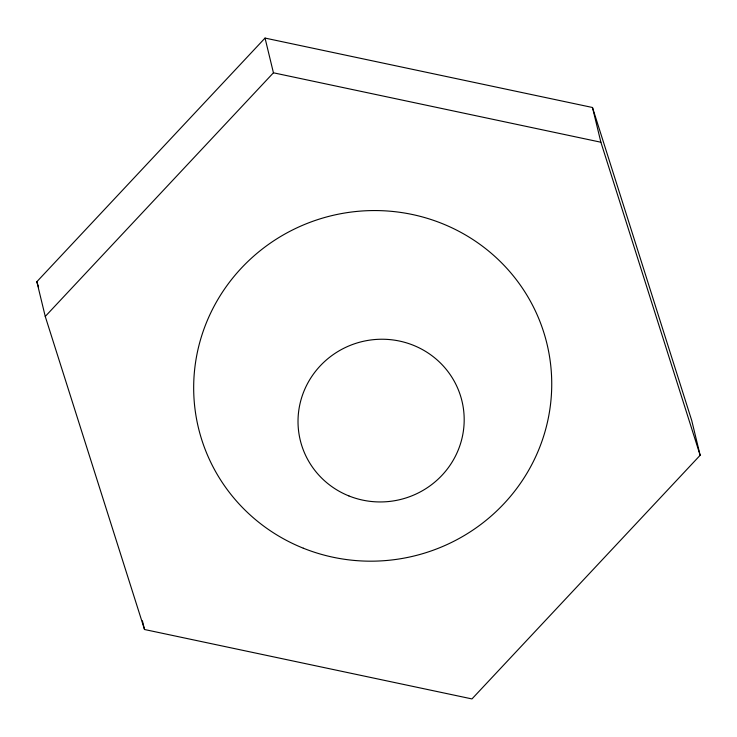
<?xml version="1.0" encoding="UTF-8"?>
<svg xmlns="http://www.w3.org/2000/svg" width="737" height="737" viewBox="0 0 737 737"><rect width="100%" height="100%" fill="white"/><g stroke="black" fill="none" stroke-linecap="round" stroke-linejoin="round"><path stroke-width="1.11" d="M36.85 281.718L265.034 38.075L592.484 107.491L691.748 420.56L700.15 455.282L471.966 698.925L144.516 629.509L45.252 316.44L36.85 281.718L38.582 287.19M45.252 316.44L273.436 72.797L265.034 38.075M273.436 72.797L600.885 142.223L700.15 455.282M592.484 107.491L600.885 142.223M142.416 620.821L144.516 629.509M303.303 548.199A179.266 175.084 -13.6 0 0 550.327 362.033A179.266 175.084 -13.6 0 0 264.472 247.365A179.266 175.084 -13.6 0 0 303.303 548.199M348.896 495.927A83.198 81.254 -13.6 0 0 463.536 409.532A83.198 81.254 -13.6 0 0 330.876 356.312A83.198 81.254 -13.6 0 0 348.896 495.927"/></g></svg>
